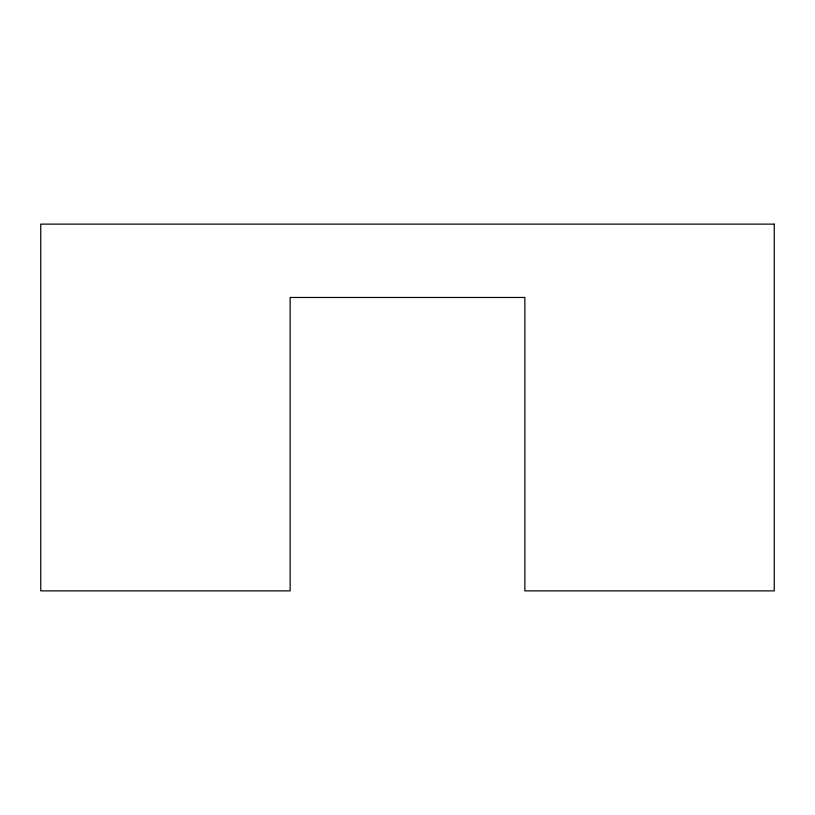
<?xml version="1.0" encoding="UTF-8"?>
<svg xmlns="http://www.w3.org/2000/svg" width="815" height="815" viewBox="0 0 815 815"><rect width="100%" height="100%" fill="white"/><g stroke="black" fill="none" stroke-linecap="round" stroke-linejoin="round"><path stroke-width="1.22" d="M774.25 224.125L40.75 224.125L40.75 590.875L290.14 590.875L290.14 297.475L524.86 297.475L524.86 590.875L774.25 590.875L774.25 224.125"/></g></svg>
